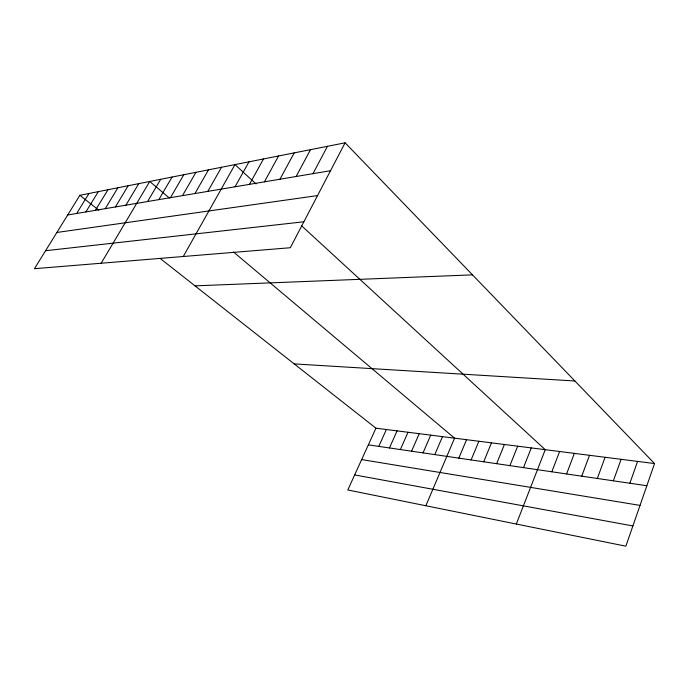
<?xml version="1.0" encoding="UTF-8"?>
<svg xmlns="http://www.w3.org/2000/svg" width="689" height="689" viewBox="0 0 689 689"><rect width="100%" height="100%" fill="white"/><g stroke="black" fill="none" stroke-linecap="round" stroke-linejoin="round"><path stroke-width="1.03" d="M654.55 463.559L625.862 546.188L347.807 489.974L375.944 428.188L654.55 463.559L345.103 142.812L79.881 195.288L34.45 268.701L290.319 247.73L345.103 142.812M629.867 483.239L637.583 461.406M613.365 480.819L621.108 459.313M597.329 478.467L605.088 457.281M581.74 476.177L589.508 455.3M566.582 473.954L574.359 453.379M551.829 471.784L559.614 451.51M516.311 524.045L545.257 449.684L301.765 225.94M523.502 467.624L531.288 447.91M509.894 465.635L517.672 446.179M496.631 463.68L504.408 444.5M483.704 461.785L491.472 442.855M471.104 459.933L478.864 441.253M458.822 458.133L466.565 439.694M425.862 505.76L454.559 438.17L233.459 251.976M434.785 454.602L442.493 436.637M423.029 452.88L430.728 435.147M411.566 451.2L419.239 433.682M400.369 449.555L408.026 432.261M389.449 447.953L397.079 430.875M378.778 446.386L386.391 429.514M312.987 173.662L327.456 146.301M296.149 176.496L310.506 149.651M279.967 179.226L294.22 152.88M264.421 181.844L278.563 155.972M249.461 184.359L263.499 158.952M235.061 186.788L248.987 161.829M183.274 256.506L235.001 164.593L256.041 183.929M207.82 191.378L221.513 167.263M194.927 193.549L208.5 169.838M182.473 195.65L195.934 172.319M170.45 197.674L183.799 174.722M158.832 199.638L172.061 177.047M147.592 201.524L160.709 179.295M101.171 263.232L149.72 181.465L169.382 198.019M125.889 205.184L138.765 183.636M115.399 206.95L128.163 185.729M105.253 208.664L117.897 187.761M95.418 210.317L107.949 189.733M85.884 211.928L98.303 191.637M76.651 213.478L88.959 193.488M67.686 214.994L330.539 170.7M56.877 232.46L317.543 195.59M45.577 250.718L303.875 221.78M195.013 285.857L472.499 274.859M294.229 363.904L574.884 380.991M368.357 444.853L646.85 485.736M361.647 459.58L640.021 505.399M354.663 474.919L632.89 525.948M79.881 195.288L98.854 210.214M160.003 258.315L375.944 428.188"/></g></svg>
